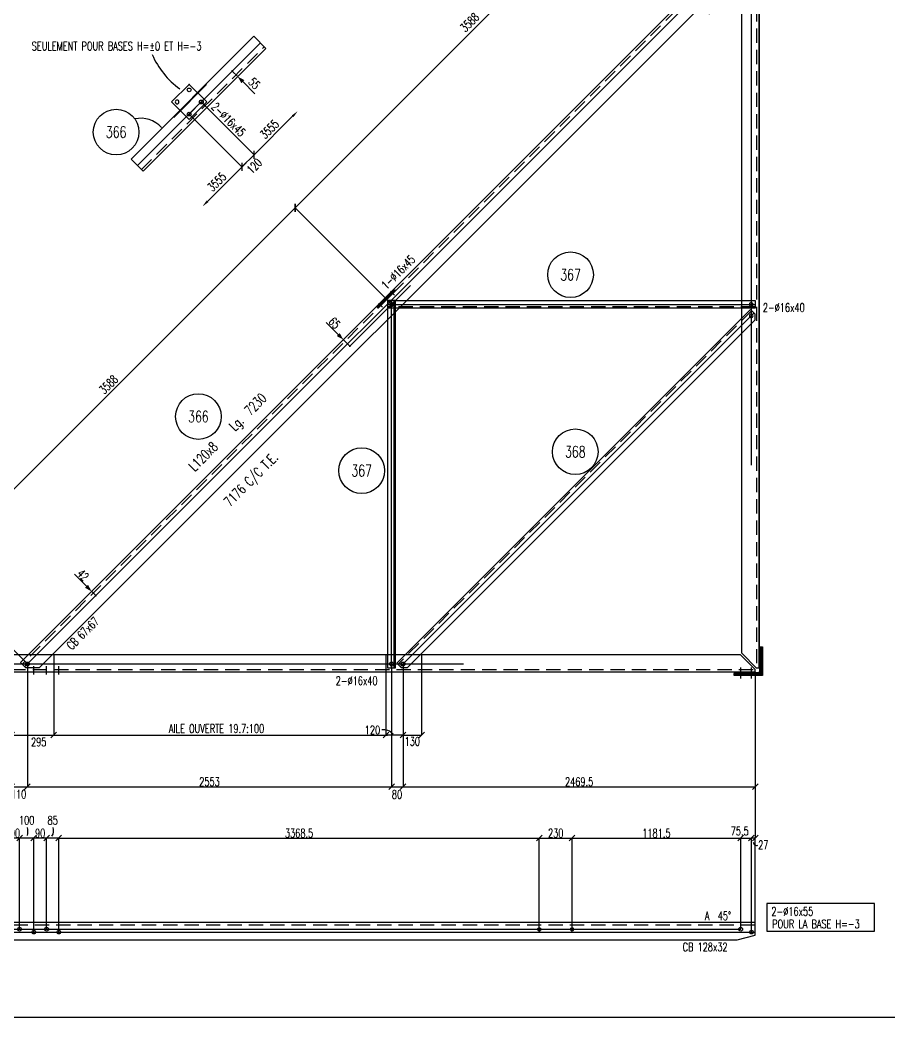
# Model space of a CAD drawing. Extents: x 533388 to 549608, y -20540 to -9060.
# Drawn here: x 539458 to 545550, y -20540 to -13550 of the extents above; entities that cross this region are included whole.
import ezdxf
from ezdxf.enums import TextEntityAlignment as Align

# ---------------------------------------------------------------- set-up
doc = ezdxf.new("R2010")
doc.units = 0
doc.header["$LTSCALE"] = 200
doc.header["$MEASUREMENT"] = 0
doc.linetypes.add('DASHED', pattern=[0.75, 0.5, -0.25])
doc.layers.get('0').update_dxf_attribs({"linetype": 'CONTINUOUS'})
for name, color, linetype in [('ASSI', 6, 'CONTINUOUS'), ('BOLLINI_1', 7, 'CONTINUOUS'), ('FORI', 2, 'CONTINUOUS'), ('LINEA_ANG', 2, 'CONTINUOUS'), ('LINEE_PIASTRE', 2, 'CONTINUOUS'), ('LP', 3, 'CONTINUOUS'), ('LS', 7, 'CONTINUOUS'), ('PIASTRE', 5, 'CONTINUOUS'), ('QT_MAL', 7, 'CONTINUOUS'), ('QT_MPR', 7, 'CONTINUOUS'), ('TRAT-Y', 7, 'DASHED')]:
    doc.layers.add(name, color=color, linetype=linetype)
doc.styles.add('QUOTE', font='ROMANS8.SHX', dxfattribs={"width": 0.7})
doc.styles.add('RQL', font='ROMANS8.SHX', dxfattribs={"width": 0.7})
doc.styles.add('RS', font='ROMANS8.shx', dxfattribs={"width": 0.7})
doc.styles.get("Standard").update_dxf_attribs({"font": 'ROMANS8.SHX', "width": 0.7})
doc.dimstyles.new('FRECCE1', dxfattribs={"dimtxt": 60, "dimasz": 6.66, "dimexe": 0, "dimexo": 0, "dimgap": 1, "dimtad": 1, "dimzin": 0, "dimdsep": 46, "dimtxsty": 'RS', "dimblk1": 'QUOTP', "dimblk2": 'QUOTF', "dimsah": 1, "dimcen": 0, "dimclrd": 2, "dimclre": 2, "dimclrt": 7, "dimadec": 0, "dimazin": 0, "dimtfac": 1, "dimtix": 1, "dimtmove": 2, "dimatfit": 3, "dimldrblk": 'QUOTP', "dimfxl": 1, "dimtolj": 1, "dimtzin": 0, "dimarcsym": 0})
doc.dimstyles.new('TRATTO', dxfattribs={"dimscale": 0, "dimtxt": 60, "dimasz": 40, "dimexe": 0, "dimexo": 0, "dimgap": 5, "dimtad": 1, "dimrnd": 0.5, "dimdsep": 46, "dimtxsty": 'RS', "dimblk1": 'OBLIQUE', "dimblk2": 'OBLIQUE', "dimsah": 1, "dimcen": 0.09, "dimclrd": 2, "dimclre": 2, "dimclrt": 7, "dimadec": 0, "dimazin": 0, "dimtfac": 1, "dimtix": 1, "dimtmove": 2, "dimatfit": 3, "dimfxl": 1, "dimtolj": 1, "dimtzin": 0, "dimarcsym": 0})

# ---------------------------------------------------------------- blocks, each defined once
blk = doc.blocks.new('16')
blk.add_circle((0, 0), 1)
blk = doc.blocks.new('ASSE98')
blk.add_line((0, 0), (1, 0))
at = {"color": 7, "style": 'QUOTE', "width": 0.5, "flags": 1}
for tag, p in [('TI', (1.38308, 6.82731)), ('DI_S', (1.38308, 6.42178)), ('D_S', (1.38308, 6.02092)), ('E_S', (1.38308, 5.68065)), ('NFORI', (1.36454, 5.29792)), ('ALAR', (1.36349, 4.93246)), ('FAM', (1.3775, 4.54645)), ('ALA', (1.38308, 4.19257)), ('DISP2', (1.38308, 3.84971)), ('DISP1', (1.38308, 3.50686)), ('PINZAF', (1.38308, 3.164)), ('PINZAI', (1.38308, 2.82114)), ('TRP', (1.38308, 2.47829)), ('NP', (1.38308, 2.13543)), ('SV', (1.38308, 1.79257)), ('PESO', (1.38308, 1.44971)), ('QUA', (1.38308, 1.10686)), ('LUN', (1.38308, 0.764)), ('PROF', (1.38308, 0.42114)), ('POS', (1.38308, 0.07829))]:
    blk.add_attdef(tag, p, '', height=0.2, dxfattribs=at)
at = {"color": 7, "flags": 1}
for tag, p in [('LAV1', (3.07431, 6.82847)), ('LAV2', (3.07431, 6.49513)), ('LAV3', (3.07431, 6.1618)), ('LAV4', (3.07431, 5.82847)), ('LAV5', (3.07431, 5.49513)), ('LAV6', (3.07431, 5.1618)), ('LAV7', (3.07431, 4.82847)), ('LAV8', (3.07431, 4.49513)), ('LAV9', (3.07431, 4.1618)), ('LAV10', (3.07431, 3.82847))]:
    blk.add_attdef(tag, p, '', height=0.2, dxfattribs=at)
blk = doc.blocks.new('_OBLIQUE')
at = {"color": 0, "linetype": 'ByBlock'}
blk.add_line((-0.5, -0.5), (0.5, 0.5), dxfattribs=at)
blk = doc.blocks.new('*D11')
at = {"layer": 'QT_MPR', "color": 2, "lineweight": -2, "transparency": 16777216}
for p, q in [((543923.3, -12330.4), (541386.3, -14867.4)), ((544583.9, -12991.1), (543923.3, -12330.4)), ((542073.9, -15554.9), (541386.3, -14867.4))]:
    blk.add_line(p, q, dxfattribs=at)
at = {"layer": 'QT_MPR', "color": 2, "lineweight": -2, "transparency": 16777216, "xscale": 40, "yscale": 40, "zscale": 40}
for p, rotation in [((543923.3, -12330.4), 45.00000000002957), ((541386.3, -14867.4), 225.0000000000296)]:
    blk.add_blockref('_OBLIQUE', p, dxfattribs=dict(at, rotation=rotation))
at = {"layer": 'QT_MPR', "color": 7, "transparency": 16777216, "insert": (542610.1, -13567.5), "char_height": 60, "attachment_point": 5, "rotation": 45, "style": 'RS'}
blk.add_mtext('\\A1;3588', dxfattribs=at)
blk = doc.blocks.new('*D12')
at = {"layer": 'QT_MPR', "color": 2, "lineweight": -2, "transparency": 16777216}
for p, q in [((541386.3, -14867.4), (538849.4, -17404.3)), ((542073.9, -15554.9), (541386.3, -14867.4)), ((539510.1, -18065), (538849.4, -17404.3))]:
    blk.add_line(p, q, dxfattribs=at)
at = {"layer": 'QT_MPR', "color": 2, "lineweight": -2, "transparency": 16777216, "xscale": 40, "yscale": 40, "zscale": 40}
for p, rotation in [((541386.3, -14867.4), 45.00000000002957), ((538849.4, -17404.3), 225.0000000000296)]:
    blk.add_blockref('_OBLIQUE', p, dxfattribs=dict(at, rotation=rotation))
at = {"layer": 'QT_MPR', "color": 7, "transparency": 16777216, "insert": (540079, -16106.1), "char_height": 60, "attachment_point": 5, "rotation": 45, "style": 'RS'}
blk.add_mtext('\\A1;3588', dxfattribs=at)
blk = doc.blocks.new('QUOTP')
at = {"layer": 'ASSI', "color": 2, "const_width": 1.07}
blk.add_lwpolyline([(-0.5, 0, 1), (0.5, 0, 1)], format="xyb", close=True, dxfattribs=at)
blk = doc.blocks.new('QUOTF')
at = {"layer": 'LS', "color": 2}
blk.add_line((7.5, 0), (25.5, 0), dxfattribs=at)
blk.add_solid([(7.5, 2.25), (0, 0), (7.5, -2.25)], dxfattribs=at)
blk = doc.blocks.new('*D13')
at = {"layer": 'QT_MAL', "color": 2, "lineweight": -2, "transparency": 16777216}
for p, q in [((539959.9, -17555.8), (539959.9, -17555.8)), ((539984.9, -17580.7), (539964.6, -17560.5)), ((539989.6, -17585.5), (539989.6, -17585.5))]:
    blk.add_line(p, q, dxfattribs=at)
at = {"layer": 'QT_MAL', "color": 2, "lineweight": -2, "transparency": 16777216, "xscale": 6.66, "yscale": 6.66, "zscale": 6.66}
for name, p, rotation in [('QUOTF', (539959.9, -17555.8), 135.0000000000295), ('QUOTP', (539989.6, -17585.5), 315.0000000000295)]:
    blk.add_blockref(name, p, dxfattribs=dict(at, rotation=rotation))
at = {"layer": 'QT_MAL', "color": 7, "transparency": 16777216, "insert": (539899.9, -17441.5), "char_height": 60, "attachment_point": 5, "rotation": 315, "style": 'RS'}
blk.add_mtext('\\A1;42', dxfattribs=at)
blk = doc.blocks.new('xxx')
blk.add_circle((0, 0), 8)
at = {"color": 3, "style": 'RQL', "width": 0.7}
blk.add_attdef('POS', text='', height=4, dxfattribs=at).set_placement((0, 0), align=Align.MIDDLE)
at = {"color": 3, "style": 'RQL', "width": 0.7, "flags": 1}
blk.add_attdef('POS1', (-0.39, -5.42), '', height=2, dxfattribs=at)
at = {"style": 'RQL', "width": 0.7, "flags": 1}
blk.add_attdef('TIPO', (-0.39, -8.66), '', height=2, dxfattribs=at)
blk = doc.blocks.new('*D14')
at = {"layer": 'QT_MAL', "color": 2, "lineweight": -2, "transparency": 16777216}
for p, q in [((541724.4, -15791.2), (541724.4, -15791.2)), ((541765.7, -15832.5), (541729.1, -15796)), ((541770.4, -15837.2), (541770.4, -15837.2))]:
    blk.add_line(p, q, dxfattribs=at)
at = {"layer": 'QT_MAL', "color": 2, "lineweight": -2, "transparency": 16777216, "xscale": 6.66, "yscale": 6.66, "zscale": 6.66}
for name, p, rotation in [('QUOTF', (541724.4, -15791.2), 135.0000000000295), ('QUOTP', (541770.4, -15837.2), 315.0000000000295)]:
    blk.add_blockref(name, p, dxfattribs=dict(at, rotation=rotation))
at = {"layer": 'QT_MAL', "color": 7, "transparency": 16777216, "insert": (541663, -15675.1), "char_height": 60, "attachment_point": 5, "rotation": 315, "style": 'RS'}
blk.add_mtext('\\A1;65', dxfattribs=at)
blk = doc.blocks.new('*D50')
at = {"layer": 'QT_MPR', "color": 2, "lineweight": -2, "transparency": 16777216}
for p, q in [((539645.1, -19924.9), (539645.1, -19285.8)), ((539730.1, -19285.8), (539645.1, -19285.8)), ((539730.1, -19944.9), (539730.1, -19285.8))]:
    blk.add_line(p, q, dxfattribs=at)
at = {"layer": 'QT_MPR', "color": 2, "lineweight": -2, "transparency": 16777216, "xscale": 40, "yscale": 40, "zscale": 40, "rotation": 180}
blk.add_blockref('_OBLIQUE', (539645.1, -19285.8), dxfattribs=at)
at = {"layer": 'QT_MPR', "color": 2, "lineweight": -2, "transparency": 16777216, "xscale": 40, "yscale": 40, "zscale": 40}
blk.add_blockref('_OBLIQUE', (539730.1, -19285.8), dxfattribs=at)
at = {"layer": 'QT_MPR', "color": 7, "transparency": 16777216, "insert": (539687.6, -19160.8), "char_height": 60, "attachment_point": 5, "style": 'RS'}
blk.add_mtext('\\A1;85', dxfattribs=at)
blk = doc.blocks.new('*D51')
at = {"layer": 'QT_MPR', "color": 2, "lineweight": -2, "transparency": 16777216}
for p, q in [((539555.1, -19944.9), (539555.1, -19285.8)), ((539645.1, -19285.8), (539555.1, -19285.8)), ((539645.1, -19924.9), (539645.1, -19285.8))]:
    blk.add_line(p, q, dxfattribs=at)
at = {"layer": 'QT_MPR', "color": 2, "lineweight": -2, "transparency": 16777216, "xscale": 40, "yscale": 40, "zscale": 40, "rotation": 180}
blk.add_blockref('_OBLIQUE', (539555.1, -19285.8), dxfattribs=at)
at = {"layer": 'QT_MPR', "color": 2, "lineweight": -2, "transparency": 16777216, "xscale": 40, "yscale": 40, "zscale": 40}
blk.add_blockref('_OBLIQUE', (539645.1, -19285.8), dxfattribs=at)
at = {"layer": 'QT_MPR', "color": 7, "transparency": 16777216, "insert": (539600.1, -19250.8), "char_height": 60, "attachment_point": 5, "style": 'RS'}
blk.add_mtext('\\A1;90', dxfattribs=at)
blk = doc.blocks.new('*D52')
at = {"layer": 'QT_MPR', "color": 2, "lineweight": -2, "transparency": 16777216}
for p, q in [((539455.1, -19924.9), (539455.1, -19285.8)), ((539555.1, -19285.8), (539455.1, -19285.8)), ((539555.1, -19944.9), (539555.1, -19285.8))]:
    blk.add_line(p, q, dxfattribs=at)
at = {"layer": 'QT_MPR', "color": 2, "lineweight": -2, "transparency": 16777216, "xscale": 40, "yscale": 40, "zscale": 40, "rotation": 180}
blk.add_blockref('_OBLIQUE', (539455.1, -19285.8), dxfattribs=at)
at = {"layer": 'QT_MPR', "color": 2, "lineweight": -2, "transparency": 16777216, "xscale": 40, "yscale": 40, "zscale": 40}
blk.add_blockref('_OBLIQUE', (539555.1, -19285.8), dxfattribs=at)
at = {"layer": 'QT_MPR', "color": 7, "transparency": 16777216, "insert": (539505.1, -19160.8), "char_height": 60, "attachment_point": 5, "style": 'RS'}
blk.add_mtext('\\A1;100', dxfattribs=at)
blk = doc.blocks.new('*D53')
at = {"layer": 'QT_MPR', "color": 2, "lineweight": -2, "transparency": 16777216}
for p, q in [((539355.1, -19944.9), (539355.1, -19285.8)), ((539455.1, -19285.8), (539355.1, -19285.8)), ((539455.1, -19924.9), (539455.1, -19285.8))]:
    blk.add_line(p, q, dxfattribs=at)
at = {"layer": 'QT_MPR', "color": 2, "lineweight": -2, "transparency": 16777216, "xscale": 40, "yscale": 40, "zscale": 40, "rotation": 180}
blk.add_blockref('_OBLIQUE', (539355.1, -19285.8), dxfattribs=at)
at = {"layer": 'QT_MPR', "color": 2, "lineweight": -2, "transparency": 16777216, "xscale": 40, "yscale": 40, "zscale": 40}
blk.add_blockref('_OBLIQUE', (539455.1, -19285.8), dxfattribs=at)
at = {"layer": 'QT_MPR', "color": 7, "transparency": 16777216, "insert": (539405.1, -19250.8), "char_height": 60, "attachment_point": 5, "style": 'RS'}
blk.add_mtext('\\A1;100', dxfattribs=at)
blk = doc.blocks.new('*D58')
at = {"layer": 'QT_MPR', "color": 2, "lineweight": -2, "transparency": 16777216}
for p, q in [((544585.2, -19944.9), (544585.2, -19285.8)), ((544612.3, -19285.8), (544585.2, -19285.8)), ((544612.3, -19877.9), (544612.3, -19285.8))]:
    blk.add_line(p, q, dxfattribs=at)
at = {"layer": 'QT_MPR', "color": 2, "lineweight": -2, "transparency": 16777216, "xscale": 40, "yscale": 40, "zscale": 40, "rotation": 180}
blk.add_blockref('_OBLIQUE', (544585.2, -19285.8), dxfattribs=at)
at = {"layer": 'QT_MPR', "color": 2, "lineweight": -2, "transparency": 16777216, "xscale": 40, "yscale": 40, "zscale": 40}
blk.add_blockref('_OBLIQUE', (544612.3, -19285.8), dxfattribs=at)
at = {"layer": 'QT_MPR', "color": 7, "transparency": 16777216, "insert": (544668.6, -19333.2), "char_height": 60, "attachment_point": 5, "style": 'RS'}
blk.add_mtext('\\A1;27', dxfattribs=at)
blk = doc.blocks.new('*D62')
at = {"layer": 'QT_MPR', "color": 2, "lineweight": -2, "transparency": 16777216}
for p, q in [((539400.1, -18065), (539400.1, -18925.6)), ((539510.1, -18065), (539510.1, -18925.6)), ((539400.1, -18925.6), (539510.1, -18925.6))]:
    blk.add_line(p, q, dxfattribs=at)
at = {"layer": 'QT_MPR', "color": 2, "lineweight": -2, "transparency": 16777216, "xscale": 40, "yscale": 40, "zscale": 40, "rotation": 180}
blk.add_blockref('_OBLIQUE', (539400.1, -18925.6), dxfattribs=at)
at = {"layer": 'QT_MPR', "color": 2, "lineweight": -2, "transparency": 16777216, "xscale": 40, "yscale": 40, "zscale": 40}
blk.add_blockref('_OBLIQUE', (539510.1, -18925.6), dxfattribs=at)
at = {"layer": 'QT_MPR', "color": 7, "transparency": 16777216, "insert": (539448.9, -18978), "char_height": 60, "attachment_point": 5, "style": 'RS'}
blk.add_mtext('\\A1;110', dxfattribs=at)
blk = doc.blocks.new('*D63')
at = {"layer": 'QT_MPR', "color": 2, "lineweight": -2, "transparency": 16777216}
for p, q in [((539510.1, -18065), (539510.1, -18925.6)), ((542063.3, -18065), (542063.3, -18925.6)), ((539510.1, -18925.6), (542063.3, -18925.6))]:
    blk.add_line(p, q, dxfattribs=at)
at = {"layer": 'QT_MPR', "color": 2, "lineweight": -2, "transparency": 16777216, "xscale": 40, "yscale": 40, "zscale": 40, "rotation": 180}
blk.add_blockref('_OBLIQUE', (539510.1, -18925.6), dxfattribs=at)
at = {"layer": 'QT_MPR', "color": 2, "lineweight": -2, "transparency": 16777216, "xscale": 40, "yscale": 40, "zscale": 40}
blk.add_blockref('_OBLIQUE', (542063.3, -18925.6), dxfattribs=at)
at = {"layer": 'QT_MPR', "color": 7, "transparency": 16777216, "insert": (540786.7, -18890.6), "char_height": 60, "attachment_point": 5, "style": 'RS'}
blk.add_mtext('\\A1;2553', dxfattribs=at)
blk = doc.blocks.new('*D64')
at = {"layer": 'QT_MPR', "color": 2, "lineweight": -2, "transparency": 16777216}
for p, q in [((542063.3, -18065), (542063.3, -18925.6)), ((542143.3, -18065), (542143.3, -18925.6)), ((542063.3, -18925.6), (542143.3, -18925.6))]:
    blk.add_line(p, q, dxfattribs=at)
at = {"layer": 'QT_MPR', "color": 2, "lineweight": -2, "transparency": 16777216, "xscale": 40, "yscale": 40, "zscale": 40, "rotation": 180}
blk.add_blockref('_OBLIQUE', (542063.3, -18925.6), dxfattribs=at)
at = {"layer": 'QT_MPR', "color": 2, "lineweight": -2, "transparency": 16777216, "xscale": 40, "yscale": 40, "zscale": 40}
blk.add_blockref('_OBLIQUE', (542143.3, -18925.6), dxfattribs=at)
at = {"layer": 'QT_MPR', "color": 7, "transparency": 16777216, "insert": (542100.9, -18979.7), "char_height": 60, "attachment_point": 5, "style": 'RS'}
blk.add_mtext('\\A1;80', dxfattribs=at)
blk = doc.blocks.new('*D66')
at = {"layer": 'QT_MPR', "color": 2, "lineweight": -2, "transparency": 16777216}
for p, q in [((542143.3, -18065), (542143.3, -18925.6)), ((544612.3, -18120), (544612.3, -18925.6)), ((542143.3, -18925.6), (544612.3, -18925.6))]:
    blk.add_line(p, q, dxfattribs=at)
at = {"layer": 'QT_MPR', "color": 2, "lineweight": -2, "transparency": 16777216, "xscale": 40, "yscale": 40, "zscale": 40, "rotation": 180}
blk.add_blockref('_OBLIQUE', (542143.3, -18925.6), dxfattribs=at)
at = {"layer": 'QT_MPR', "color": 2, "lineweight": -2, "transparency": 16777216, "xscale": 40, "yscale": 40, "zscale": 40}
blk.add_blockref('_OBLIQUE', (544612.3, -18925.6), dxfattribs=at)
at = {"layer": 'QT_MPR', "color": 7, "transparency": 16777216, "insert": (543377.8, -18890.6), "char_height": 60, "attachment_point": 5, "style": 'RS'}
blk.add_mtext('\\A1;2469.5', dxfattribs=at)
blk = doc.blocks.new('*D72')
at = {"layer": 'LS', "color": 2, "lineweight": -2, "transparency": 16777216}
for p, q in [((539694.9, -18000), (539694.9, -18563.1)), ((539400.1, -18065), (539400.1, -18563.1)), ((539400.1, -18563.1), (539694.9, -18563.1))]:
    blk.add_line(p, q, dxfattribs=at)
at = {"layer": 'LS', "color": 2, "lineweight": -2, "transparency": 16777216, "xscale": 40, "yscale": 40, "zscale": 40, "rotation": 180}
blk.add_blockref('_OBLIQUE', (539400.1, -18563.1), dxfattribs=at)
at = {"layer": 'LS', "color": 2, "lineweight": -2, "transparency": 16777216, "xscale": 40, "yscale": 40, "zscale": 40}
blk.add_blockref('_OBLIQUE', (539694.9, -18563.1), dxfattribs=at)
at = {"layer": 'LS', "color": 7, "transparency": 16777216, "insert": (539589.6, -18611.7), "char_height": 60, "attachment_point": 5, "style": 'RS'}
blk.add_mtext('\\A1;295', dxfattribs=at)
blk = doc.blocks.new('*D73')
at = {"layer": 'LS', "color": 2, "lineweight": -2, "transparency": 16777216}
for p, q in [((542273.3, -17999.5), (542273.3, -18563.1)), ((542143.3, -18065), (542143.3, -18563.1)), ((542143.3, -18563.1), (542273.3, -18563.1))]:
    blk.add_line(p, q, dxfattribs=at)
at = {"layer": 'LS', "color": 2, "lineweight": -2, "transparency": 16777216, "xscale": 40, "yscale": 40, "zscale": 40, "rotation": 180}
blk.add_blockref('_OBLIQUE', (542143.3, -18563.1), dxfattribs=at)
at = {"layer": 'LS', "color": 2, "lineweight": -2, "transparency": 16777216, "xscale": 40, "yscale": 40, "zscale": 40}
blk.add_blockref('_OBLIQUE', (542273.3, -18563.1), dxfattribs=at)
at = {"layer": 'LS', "color": 7, "transparency": 16777216, "insert": (542208.3, -18607.8), "char_height": 60, "attachment_point": 5, "style": 'RS'}
blk.add_mtext('\\A1;130', dxfattribs=at)
blk = doc.blocks.new('*D74')
at = {"layer": 'LS', "color": 2, "lineweight": -2, "transparency": 16777216}
for p, q in [((542023.3, -18000), (542023.3, -18563.1)), ((542143.3, -18065), (542143.3, -18563.1)), ((542143.3, -18563.1), (542023.3, -18563.1))]:
    blk.add_line(p, q, dxfattribs=at)
at = {"layer": 'LS', "color": 2, "lineweight": -2, "transparency": 16777216, "xscale": 40, "yscale": 40, "zscale": 40, "rotation": 180}
blk.add_blockref('_OBLIQUE', (542023.3, -18563.1), dxfattribs=at)
at = {"layer": 'LS', "color": 2, "lineweight": -2, "transparency": 16777216, "xscale": 40, "yscale": 40, "zscale": 40}
blk.add_blockref('_OBLIQUE', (542143.3, -18563.1), dxfattribs=at)
at = {"layer": 'LS', "color": 7, "transparency": 16777216, "insert": (541929.1, -18528.1), "char_height": 60, "attachment_point": 5, "style": 'RS'}
blk.add_mtext('\\A1;120', dxfattribs=at)
blk = doc.blocks.new('12')
at = {"color": 0}
for p, q in [((-1, 0.06), (-0.06, 1)), ((-1, 0.01), (-0.01, 1)), ((-1, -0.03), (0.03, 1)), ((-1, -0.07), (0.07, 1)), ((0.09, -1), (-1, 0.09)), ((0.05, -1), (-1, 0.05)), ((0, -1), (-1, 0)), ((-0.99, 0.16), (-0.16, 0.99)), ((-0.99, 0.11), (-0.11, 0.99)), ((-0.99, -0.11), (0.11, 0.99)), ((-0.99, -0.15), (0.15, 0.99)), ((0.17, -0.99), (-0.99, 0.17)), ((0.13, -0.99), (-0.99, 0.13)), ((-0.98, 0.22), (-0.22, 0.98)), ((-0.98, -0.19), (0.19, 0.98)), ((0.21, -0.98), (-0.98, 0.21)), ((-0.97, -0.23), (0.23, 0.97)), ((0.24, -0.97), (-0.97, 0.24)), ((-0.96, 0.28), (-0.28, 0.96)), ((-0.96, -0.27), (0.27, 0.96)), ((0.28, -0.96), (-0.96, 0.28)), ((-0.95, -0.3), (0.3, 0.95)), ((0.31, -0.95), (-0.95, 0.31)), ((-0.94, 0.34), (-0.34, 0.94)), ((-0.94, -0.33), (0.33, 0.94)), ((0.35, -0.94), (-0.94, 0.35)), ((-0.93, -0.37), (0.37, 0.93)), ((0.38, -0.93), (-0.93, 0.38)), ((-0.92, -0.4), (0.4, 0.92)), ((-0.91, 0.42), (-0.42, 0.91)), ((0.41, -0.91), (-0.91, 0.41)), ((-0.9, -0.43), (0.43, 0.9)), ((0.44, -0.9), (-0.9, 0.44)), ((-0.89, -0.46), (0.46, 0.89)), ((0.47, -0.88), (-0.88, 0.47)), ((-0.87, -0.49), (0.49, 0.87)), ((0.5, -0.87), (-0.87, 0.5)), ((-0.86, 0.52), (-0.52, 0.86)), ((-0.86, -0.52), (0.52, 0.86)), ((0.53, -0.85), (-0.85, 0.53)), ((-0.84, -0.54), (0.54, 0.84)), ((0.55, -0.83), (-0.83, 0.55)), ((-0.82, -0.57), (0.57, 0.82)), ((0.58, -0.81), (-0.81, 0.58)), ((-0.8, -0.6), (0.6, 0.8)), ((0.61, -0.79), (-0.79, 0.61)), ((-0.78, -0.62), (0.62, 0.78)), ((0.63, -0.78), (-0.78, 0.63)), ((-0.76, -0.65), (0.65, 0.76)), ((0.66, -0.75), (-0.75, 0.66)), ((-0.74, -0.67), (0.67, 0.74)), ((0.68, -0.73), (-0.73, 0.68)), ((-0.72, -0.69), (0.69, 0.72)), ((0.7, -0.71), (-0.71, 0.7)), ((-0.7, -0.72), (0.72, 0.7)), ((0.73, -0.69), (-0.69, 0.73)), ((0.75, -0.67), (-0.67, 0.75)), ((-0.67, -0.74), (0.74, 0.67)), ((-0.65, -0.76), (0.76, 0.65)), ((0.77, -0.64), (-0.64, 0.77)), ((-0.63, -0.78), (0.78, 0.63)), ((0.79, -0.62), (-0.62, 0.79)), ((-0.6, -0.8), (0.8, 0.6)), ((0.81, -0.59), (-0.59, 0.81)), ((-0.57, -0.82), (0.82, 0.57)), ((0.83, -0.56), (-0.56, 0.83)), ((-0.55, -0.84), (0.84, 0.55)), ((0.84, -0.54), (-0.54, 0.84)), ((-0.52, -0.85), (0.85, 0.52)), ((0.86, -0.51), (-0.51, 0.86)), ((-0.49, -0.87), (0.87, 0.49)), ((0.88, -0.48), (-0.48, 0.88)), ((-0.46, -0.89), (0.89, 0.46)), ((0.89, -0.45), (-0.45, 0.89)), ((-0.43, -0.9), (0.9, 0.43)), ((0.91, -0.42), (-0.42, 0.91)), ((-0.4, -0.92), (0.92, 0.4)), ((0.92, -0.39), (-0.39, 0.92)), ((-0.37, -0.93), (0.93, 0.37)), ((0.93, -0.36), (-0.36, 0.93)), ((-0.34, -0.94), (0.94, 0.34)), ((0.95, -0.33), (-0.33, 0.95)), ((-0.3, -0.95), (0.95, 0.3)), ((0.96, -0.29), (-0.29, 0.96)), ((-0.27, -0.96), (0.96, 0.27)), ((0.97, -0.26), (-0.26, 0.97)), ((-0.23, -0.97), (0.97, 0.23)), ((0.98, -0.22), (-0.22, 0.98)), ((-0.2, -0.98), (0.98, 0.2)), ((0.98, -0.18), (-0.18, 0.98)), ((-0.16, -0.99), (0.99, 0.16)), ((0.99, -0.14), (-0.14, 0.99)), ((-0.12, -0.99), (0.99, 0.12)), ((0.99, -0.1), (-0.1, 0.99)), ((-0.08, -1), (1, 0.08)), ((1, -0.06), (-0.06, 1)), ((-0.04, -1), (1, 0.04)), ((1, -0.02), (-0.02, 1)), ((1, 0.02), (0.02, 1)), ((1, 0.07), (0.07, 1)), ((0.99, 0.12), (0.12, 0.99)), ((0.98, 0.17), (0.17, 0.98)), ((0.97, 0.23), (0.23, 0.97)), ((0.96, 0.29), (0.29, 0.96)), ((0.93, 0.36), (0.36, 0.93)), ((0.9, 0.44), (0.44, 0.9)), ((0.84, 0.55), (0.55, 0.84)), ((-0.04, -1), (-1, -0.04)), ((-0.09, -1), (-1, -0.09)), ((-0.14, -0.99), (-0.99, -0.14)), ((-0.2, -0.98), (-0.98, -0.2)), ((-0.25, -0.97), (-0.97, -0.25)), ((-0.32, -0.95), (-0.95, -0.32)), ((-0.39, -0.92), (-0.92, -0.39)), ((-0.48, -0.88), (-0.88, -0.48)), ((-0.6, -0.8), (-0.8, -0.6)), ((0.01, -1), (1, -0.01)), ((0.05, -1), (1, -0.05)), ((0.1, -0.99), (0.99, -0.1)), ((0.15, -0.99), (0.99, -0.15)), ((0.21, -0.98), (0.98, -0.21)), ((0.27, -0.96), (0.96, -0.27)), ((0.33, -0.94), (0.94, -0.33)), ((0.41, -0.91), (0.91, -0.41)), ((0.5, -0.87), (0.87, -0.5)), ((0.66, -0.75), (0.75, -0.66))]:
    blk.add_line(p, q, dxfattribs=at)
blk.add_circle((0, 0), 1)
blk = doc.blocks.new('*D75')
at = {"layer": 'LS', "color": 2, "lineweight": -2, "transparency": 16777216}
for p, q in [((539730.1, -19944.9), (539730.1, -19285.8)), ((539730.1, -19285.8), (543098.5, -19285.8)), ((543098.5, -19924.9), (543098.5, -19285.8))]:
    blk.add_line(p, q, dxfattribs=at)
at = {"layer": 'LS', "color": 2, "lineweight": -2, "transparency": 16777216, "xscale": 40, "yscale": 40, "zscale": 40, "rotation": 180}
blk.add_blockref('_OBLIQUE', (539730.1, -19285.8), dxfattribs=at)
at = {"layer": 'LS', "color": 2, "lineweight": -2, "transparency": 16777216, "xscale": 40, "yscale": 40, "zscale": 40}
blk.add_blockref('_OBLIQUE', (543098.5, -19285.8), dxfattribs=at)
at = {"layer": 'LS', "color": 7, "transparency": 16777216, "insert": (541414.3, -19250.8), "char_height": 60, "attachment_point": 5, "style": 'RS'}
blk.add_mtext('\\A1;3368.5', dxfattribs=at)
blk = doc.blocks.new('*D76')
at = {"layer": 'LS', "color": 2, "lineweight": -2, "transparency": 16777216}
for p, q in [((543098.5, -19924.9), (543098.5, -19285.8)), ((543098.5, -19285.8), (543328.5, -19285.8)), ((543328.5, -19924.9), (543328.5, -19285.8))]:
    blk.add_line(p, q, dxfattribs=at)
at = {"layer": 'LS', "color": 2, "lineweight": -2, "transparency": 16777216, "xscale": 40, "yscale": 40, "zscale": 40, "rotation": 180}
blk.add_blockref('_OBLIQUE', (543098.5, -19285.8), dxfattribs=at)
at = {"layer": 'LS', "color": 2, "lineweight": -2, "transparency": 16777216, "xscale": 40, "yscale": 40, "zscale": 40}
blk.add_blockref('_OBLIQUE', (543328.5, -19285.8), dxfattribs=at)
at = {"layer": 'LS', "color": 7, "transparency": 16777216, "insert": (543213.5, -19250.8), "char_height": 60, "attachment_point": 5, "style": 'RS'}
blk.add_mtext('\\A1;230', dxfattribs=at)
blk = doc.blocks.new('*D77')
at = {"layer": 'LS', "color": 2, "lineweight": -2, "transparency": 16777216}
for p, q in [((543328.5, -19924.9), (543328.5, -19285.8)), ((543328.5, -19285.8), (544510.1, -19285.8)), ((544510.1, -19924.9), (544510.1, -19285.8))]:
    blk.add_line(p, q, dxfattribs=at)
at = {"layer": 'LS', "color": 2, "lineweight": -2, "transparency": 16777216, "xscale": 40, "yscale": 40, "zscale": 40, "rotation": 180}
blk.add_blockref('_OBLIQUE', (543328.5, -19285.8), dxfattribs=at)
at = {"layer": 'LS', "color": 2, "lineweight": -2, "transparency": 16777216, "xscale": 40, "yscale": 40, "zscale": 40}
blk.add_blockref('_OBLIQUE', (544510.1, -19285.8), dxfattribs=at)
at = {"layer": 'LS', "color": 7, "transparency": 16777216, "insert": (543919.3, -19250.8), "char_height": 60, "attachment_point": 5, "style": 'RS'}
blk.add_mtext('\\A1;1181.5', dxfattribs=at)
blk = doc.blocks.new('*D78')
at = {"layer": 'QT_MPR', "color": 2, "lineweight": -2, "transparency": 16777216}
for p, q in [((544510.1, -19924.9), (544510.1, -19285.8)), ((544510.1, -19285.8), (544585.2, -19285.8)), ((544585.2, -19944.9), (544585.2, -19285.8))]:
    blk.add_line(p, q, dxfattribs=at)
at = {"layer": 'QT_MPR', "color": 2, "lineweight": -2, "transparency": 16777216, "xscale": 40, "yscale": 40, "zscale": 40, "rotation": 180}
blk.add_blockref('_OBLIQUE', (544510.1, -19285.8), dxfattribs=at)
at = {"layer": 'QT_MPR', "color": 2, "lineweight": -2, "transparency": 16777216, "xscale": 40, "yscale": 40, "zscale": 40}
blk.add_blockref('_OBLIQUE', (544585.2, -19285.8), dxfattribs=at)
at = {"layer": 'QT_MPR', "color": 7, "transparency": 16777216, "insert": (544503.4, -19236.2), "char_height": 60, "attachment_point": 5, "style": 'RS'}
blk.add_mtext('\\A1;75.5', dxfattribs=at)
blk = doc.blocks.new('bull')
at = {"style": 'RS', "width": 0.7, "flags": 1}
for tag, p in [('NN', (-12.25, 0)), ('DIAMETRO', (0, -4.86)), ('SERRAGGIO', (0, -9.71)), ('LUNGHEZZA', (0, -14.57)), ('NB', (0, -19.43)), ('TIPO', (0, -24.12)), ('EL', (-0.14, -29))]:
    blk.add_attdef(tag, p, '', height=3, dxfattribs=at)
at = {"style": 'RS', "width": 0.7}
blk.add_attdef('BULLONE', (0, 0), '', height=3, dxfattribs=at)
blk = doc.blocks.new('MRKR_98')
blk.add_point((0, 0))
at = {"color": 7, "style": 'QUOTE', "width": 0.5, "flags": 1}
for tag, p in [('TI', (3.73, 6.83)), ('AUX2', (3.71, 4.93)), ('NFORI', (3.72, 5.3)), ('AUX1', (3.73, 4.19)), ('DI_S', (3.73, 6.42)), ('D_S', (3.73, 6.02)), ('E_S', (3.73, 5.68)), ('FAM', (3.73, 4.55)), ('COMMESSA', (3.73, 3.85)), ('MD', (3.73, 3.51)), ('MP', (3.73, 3.16)), ('LARGHEZZA', (3.73, 2.82)), ('SPESSORE', (3.73, 2.48)), ('NP', (3.73, 2.14)), ('SV', (3.73, 1.79)), ('PESO', (3.73, 1.45)), ('QUA', (3.73, 1.11)), ('LUN', (3.73, 0.76)), ('PROF', (3.73, 0.42)), ('POS', (3.73, 0.08))]:
    blk.add_attdef(tag, p, '', height=0.2, dxfattribs=at)
at = {"color": 7, "flags": 1}
for tag, p in [('LAV1', (5.26, 6.88)), ('LAV2', (5.26, 6.55)), ('LAV3', (5.26, 6.21)), ('LAV4', (5.26, 5.88)), ('LAV5', (5.26, 5.55)), ('LAV6', (5.26, 5.21)), ('LAV7', (5.26, 4.88)), ('LAV8', (5.26, 4.55)), ('LAV9', (5.26, 4.21)), ('LAV10', (5.26, 3.88))]:
    blk.add_attdef(tag, p, '', height=0.2, dxfattribs=at)
blk = doc.blocks.new('*D82')
at = {"layer": 'QT_MPR', "color": 2, "lineweight": -2, "transparency": 16777216}
for p, q in [((540729.2, -14125.4), (541099.3, -14495.5)), ((540644.3, -14210.2), (541014.5, -14580.4)), ((541099.3, -14495.5), (541014.5, -14580.4))]:
    blk.add_line(p, q, dxfattribs=at)
at = {"layer": 'QT_MPR', "color": 2, "lineweight": -2, "transparency": 16777216, "xscale": 40, "yscale": 40, "zscale": 40}
for p, rotation in [((541099.3, -14495.5), 45.00000000000025), ((541014.5, -14580.4), 225.0000000000002)]:
    blk.add_blockref('_OBLIQUE', p, dxfattribs=dict(at, rotation=rotation))
at = {"layer": 'QT_MPR', "color": 7, "transparency": 16777216, "insert": (541100.9, -14574.7), "char_height": 60, "attachment_point": 5, "rotation": 45, "style": 'RS'}
blk.add_mtext('\\A1;120', dxfattribs=at)
blk = doc.blocks.new('*D83')
at = {"layer": 'QT_MAL', "color": 2, "lineweight": -2, "transparency": 16777216}
for p, q in [((540945.9, -13908.7), (540945.9, -13908.7)), ((540950.6, -13913.4), (540980.1, -13942.8)), ((540984.8, -13947.5), (540984.8, -13947.5))]:
    blk.add_line(p, q, dxfattribs=at)
at = {"layer": 'QT_MAL', "color": 2, "lineweight": -2, "transparency": 16777216, "xscale": 6.66, "yscale": 6.66, "zscale": 6.66}
for name, p, rotation in [('QUOTP', (540945.9, -13908.7), 135.0000000000729), ('QUOTF', (540984.8, -13947.5), 315.0000000000729)]:
    blk.add_blockref(name, p, dxfattribs=dict(at, rotation=rotation))
at = {"layer": 'QT_MAL', "color": 7, "transparency": 16777216, "insert": (541100.6, -13995.5), "char_height": 60, "attachment_point": 5, "rotation": 315, "style": 'RS'}
blk.add_mtext('\\A1;55', dxfattribs=at)

msp = doc.modelspace()

# ---------------------------------------------------------------- hatches: boundary and pattern name
at = {"layer": 'LS'}
h = msp.add_hatch(dxfattribs=at)
h.set_pattern_fill('_U', color=6, scale=5, angle=45, style=0, pattern_type=0)
h.set_pattern_definition([(45, (-86049.7576, -18928.583), (-3.535533906, 3.535533906), [])])
edge = h.paths.add_edge_path()
edge.add_line((544663.935, -18144.988), (544463.935, -18144.988))
edge.add_line((544463.935, -18144.988), (544463.935, -18130.988))
edge.add_arc((544469.935, -18130.988), 6, 450, 540, ccw=False)
edge.add_line((544469.935, -18124.988), (544631.935, -18124.988))
edge.add_arc((544631.935, -18112.988), 12, 270, 360)
edge.add_line((544643.935, -18112.988), (544643.935, -17950.988))
edge.add_arc((544649.935, -17950.988), 6, 450, 540, ccw=False)
edge.add_line((544649.935, -17944.988), (544663.935, -17944.988))
edge.add_line((544663.935, -17944.988), (544663.935, -18144.988))

# ---------------------------------------------------------------- linework, layer by layer
at = {"layer": 'ASSI', "color": 6}
msp.add_line((534400.085, -19924.88), (544510.051, -19924.88), dxfattribs=at)
at = {"layer": 'LINEA_ANG'}
for p, q in [((544518.935, -17990.388), (544518.935, -9260.388)), ((544638.935, -9260.388), (544638.935, -18093.388)), ((544573.328, -12942.331), (539460.946, -18054.713)), ((539593.175, -18092.189), (544611.512, -13073.853)), ((541097.421, -13665.242), (540236.872, -14525.791)), ((541182.274, -13750.095), (541097.421, -13665.242)), ((540321.725, -14610.644), (541182.274, -13750.095)), ((540236.872, -14525.791), (540321.725, -14610.644)), ((542090.265, -15516.988), (542035.265, -15516.988)), ((542035.265, -15516.988), (542035.265, -18091.988)), ((542036.392, -15571.318), (542036.392, -15516.318)), ((542036.392, -15516.318), (544611.392, -15516.318)), ((542090.265, -18091.988), (542090.265, -15516.988)), ((544611.392, -15516.318), (544611.392, -15571.318)), ((544611.392, -15571.318), (542036.392, -15571.318)), ((544578.278, -15580.478), (542099.162, -18059.594)), ((544611.512, -15613.712), (544578.278, -15580.478)), ((542172.701, -18092.121), (544611.512, -15653.31)), ((544611.512, -15653.31), (544611.512, -15613.712)), ((544509.335, -17999.988), (534400.335, -17999.988)), ((544509.335, -17999.988), (544612.335, -18102.988)), ((544518.935, -17990.388), (544621.935, -18093.388)), ((539460.946, -18054.713), (539498.423, -18092.189)), ((539593.175, -18092.189), (539498.423, -18092.189)), ((542035.265, -18091.988), (542090.265, -18091.988)), ((542099.162, -18059.594), (542131.689, -18092.121)), ((542172.701, -18092.121), (542131.689, -18092.121)), ((544612.335, -18119.988), (544612.335, -18102.988)), ((544638.935, -18093.388), (544621.935, -18093.388)), ((534297.335, -18119.988), (544612.335, -18119.988)), ((544612.335, -19877.88), (534297.335, -19877.88)), ((544612.335, -19965.88), (544612.335, -19877.88)), ((544484.335, -19997.88), (544612.335, -19965.88)), ((534425.335, -19997.88), (544484.335, -19997.88))]:
    msp.add_line(p, q, dxfattribs=at)
at = {"layer": 'LINEA_ANG', "color": 2}
msp.add_line((542081.265, -18091.988), (542081.265, -15516.988), dxfattribs=at)
at = {"layer": 'LINEE_PIASTRE'}
for p, q in [((540644.341, -14002.357), (540521.304, -14125.394)), ((540767.377, -14125.394), (540644.341, -14002.357)), ((540521.304, -14125.394), (540644.341, -14248.431)), ((540644.341, -14248.431), (540767.377, -14125.394))]:
    msp.add_line(p, q, dxfattribs=at)
at = {"layer": 'LP', "color": 6}
msp.add_arc((540919.44, -13562.224), 581.844, 203.4388417, 234.1116632, dxfattribs=at)
at = {"layer": 'LS', "color": 6}
for p, q in [((544583.935, -9811.068), (544583.935, -16672.068)), ((541143.383, -13711.204), (540282.834, -14571.753)), ((540766.342, -14003.393), (540535.616, -14234.119)), ((540729.194, -14125.394), (540644.341, -14210.247)), ((541768.552, -15839.031), (542196.54, -15411.043)), ((542056.194, -15452.394), (542083.064, -15479.264)), ((541971.341, -15537.247), (541998.211, -15564.117)), ((536280.283, -18064.988), (542568.283, -18064.988)), ((539555.068, -18139.976), (539555.068, -18080.494)), ((539645.068, -18139.976), (539645.068, -18080.494)), ((539730.068, -18139.976), (539730.068, -18080.494)), ((544510.051, -18166.016), (544510.051, -18090.784)), ((544585.187, -18166.016), (544585.187, -18090.784)), ((534297.335, -19944.88), (544612.335, -19944.88))]:
    msp.add_line(p, q, dxfattribs=at)
at = {"layer": 'LS', "color": 2}
for p, q in [((539694.876, -18563.142), (542033.265, -18563.142)), ((544612.335, -18925.636), (544612.335, -19285.798))]:
    msp.add_line(p, q, dxfattribs=at)
at = {"layer": 'LS', "color": 8}
msp.add_lwpolyline([(533387.578, -9060.123), (533387.578, -20540.123), (546107.578, -20540.123), (546107.578, -18940.123), (549607.578, -18940.123), (549607.578, -9060.123), (533387.578, -9060.123)], close=True, dxfattribs=at)
at = {"layer": 'LS', "color": 2}
for points in [[(541369.476, -14225.369), (541099.322, -14495.523)], [(540772.599, -14822.245), (541042.754, -14552.091)]]:
    msp.add_lwpolyline(points, dxfattribs=at)
at = {"layer": 'LS'}
msp.add_lwpolyline([(541967.805, -15571.895), (542090.842, -15448.859), (542085.185, -15443.202), (541962.149, -15566.238)], close=True, dxfattribs=at)
at = {"layer": 'LS', "color": 2}
msp.add_lwpolyline([(544663.935, -18144.988), (544463.935, -18144.988), (544463.935, -18130.988, -0.41421356), (544469.935, -18124.988), (544631.935, -18124.988, 0.41421356), (544643.935, -18112.988), (544643.935, -17950.988, -0.41421356), (544649.935, -17944.988), (544663.935, -17944.988)], format="xyb", close=True, dxfattribs=at)
at = {"layer": 'LS', "color": 6}
msp.add_lwpolyline([(544694.493, -19939.138), (545448.634, -19939.138), (545448.634, -19745.228), (544694.493, -19745.228)], close=True, dxfattribs=at)
for centre, radius, start, end in [((540303, -14438.589), 198.841, 42.566332, 101.6883539), ((542004.727, -18616.447), 90.443, 40.454333, 96.5611693), ((539385.752, -19239.039), 127.566, 347.0646737, 12.9353263), ((539627.643, -19233.894), 66.849, 324.8777708, 20.4997734), ((544622.546, -19313.138), 24.176, 181.364886, 290.9784844)]:
    msp.add_arc(centre, radius, start, end, dxfattribs=at)
at = {"layer": 'LS', "color": 2}
for points in [[(541363.584, -14219.476), (541404.832, -14190.013), (541375.369, -14231.261)], [(540778.492, -14828.138), (540737.244, -14857.601), (540766.707, -14816.353)]]:
    msp.add_solid(points, dxfattribs=at)
at = {"layer": 'TRAT-Y'}
for p, q in [((544621.935, -9260.388), (544621.935, -18093.388)), ((544585.349, -12954.351), (539472.967, -18066.734)), ((540309.704, -14598.623), (541170.253, -13738.074)), ((544611.392, -15562.318), (542036.392, -15562.318)), ((544586.41, -15588.609), (542107.293, -18067.726)), ((534297.335, -18102.988), (544612.335, -18102.988)), ((544612.335, -19894.88), (534297.335, -19894.88))]:
    msp.add_line(p, q, dxfattribs=at)

# ---------------------------------------------------------------- block references
at = {"layer": 'ASSI'}
for p, xscale, rotation in [((544638.935, -18093.388), 8833, 90.0000000000574), ((540322.189, -14610.181), 1217, 45.00000000007294), ((542063.265, -18091.988), 2575, 90), ((544603.027, -15605.226), 3506, 224.9999999999889)]:
    msp.add_blockref('ASSE98', p, dxfattribs=dict(at, xscale=xscale, rotation=rotation))
ref = msp.add_blockref('ASSE98', (544603.027, -12972.029), dxfattribs=dict(at, xscale=7229.999999999999, zscale=7229.999999999999, rotation=225.0000000000295))
ref.add_attrib('PROF', 'L120x8', (540682.473, -16720.049), dxfattribs={"layer": '0', "color": 2, "height": 70, "rotation": 45, "style": 'QUOTE', "width": 0.7})
ref.add_attrib('LUN', '7230', (541074.116, -16328.406), dxfattribs={"layer": '0', "color": 2, "height": 70, "rotation": 45, "style": 'QUOTE', "width": 0.7})
ref.add_attrib('PESO', '7176 C/C T.E.', (540929.961, -16967.536), dxfattribs={"layer": '0', "color": 2, "height": 70, "rotation": 45, "style": 'QUOTE', "width": 0.7})
ref.add_attrib('SV', 'Lg.', (540965.127, -16437.395), dxfattribs={"layer": '0', "color": 2, "height": 70, "rotation": 45, "style": 'QUOTE', "width": 0.7})
ref.add_attrib('LAV1', 'CB 67x67', (539821.477, -17970.756), dxfattribs={"layer": '0', "color": 7, "height": 60, "rotation": 45, "width": 0.7})
ref.add_attrib('LAV2', 'CB 67x67', (544280.502, -13518.036), dxfattribs={"layer": '0', "color": 7, "height": 60, "rotation": 45, "width": 0.7})
at = {"layer": 'ASSI', "xscale": 2575}
msp.add_blockref('ASSE98', (542036.265, -15544.318), dxfattribs=at)
at = {"layer": 'ASSI', "xscale": 10315, "zscale": 10315}
msp.add_blockref('ASSE98', (534297.335, -18119.988), dxfattribs=at)
at = {"layer": 'ASSI'}
ref = msp.add_blockref('ASSE98', (544612.335, -19877.88), dxfattribs=dict(at, xscale=10315, rotation=180))
ref.add_attrib('LAV1', 'CB 128x32', (544103.283, -20079.068), dxfattribs={"layer": '0', "color": 7, "height": 60, "width": 0.7})
ref.add_attrib('LAV4', 'A  45%%d', (544259.162, -19860.566), dxfattribs={"layer": '0', "color": 254, "height": 60, "width": 0.7})
at = {"layer": 'BOLLINI_1', "xscale": 20, "yscale": 20, "zscale": 20}
for p, values in [((540132.316, -14336.585), {'POS': '366'}), ((543317.599, -15336.416), {'POS': '367'}), ((540708.832, -16330.835), {'POS': '366'}), ((543350.774, -16577.298), {'POS': '368'}), ((541853.16, -16709.912), {'POS': '367'})]:
    msp.add_blockref('xxx', p, dxfattribs=at).add_auto_attribs(values)
at = {"layer": 'FORI'}
for name, p, xscale, yscale, zscale, rotation in [('16', (540644.341, -14040.541), 13, 13, 13, 225.0000000000738), ('16', (540559.488, -14125.394), -13, 13, 13, 225.0000000000738), ('16', (540729.194, -14125.394), 13, 13, 13, 270.0000000000697), ('16', (540644.341, -14210.247), 13, 13, 13, 270.0000000000697), ('16', (542063.265, -15544.318), -13, 13, 13, 90), ('16', (544583.935, -15544.318), -13, 13, 13, 90.00000000000064), ('16', (544583.935, -15624.318), -13, 13, 13, 90.00000000000064), ('12', (543098.52, -19924.88), 10.5, 10.5, 10.5, 330.6672217226813), ('12', (543328.52, -19924.88), 10.5, 10.5, 10.5, 330.6672217226813), ('16', (544585.187, -19944.88), 13, 13, 13, 0.04745451600003003)]:
    msp.add_blockref(name, p, dxfattribs=dict(at, xscale=xscale, yscale=yscale, zscale=zscale, rotation=rotation))
at = {"layer": 'FORI', "xscale": 13, "yscale": 13, "zscale": 13}
for p in [(539510.068, -18064.988), (542063.265, -18064.988), (542143.265, -18064.988), (539455.068, -19924.88), (539645.068, -19924.88), (544510.051, -19924.88), (539555.068, -19944.88), (539730.068, -19944.88)]:
    msp.add_blockref('16', p, dxfattribs=at)
at = {"layer": 'LS', "color": 7, "xscale": 20, "yscale": 20, "zscale": 20}
for p, rotation, values in [((540794.966, -14166.222), 315.0187847145035, {'BULLONE': '2-%%c16x45                '}), ((542026.774, -15443.829), 44.94729879759968, {'BULLONE': '1-%%c16x45                '})]:
    msp.add_blockref('bull', p, dxfattribs=dict(at, rotation=rotation)).add_auto_attribs(values)
for p, values in [((544665.685, -15596.902), {'BULLONE': '2-%%c16x40                '}), ((541671.228, -18212.586), {'BULLONE': '2-%%c16x40                '}), ((544725.235, -19829.407), {'BULLONE': '2-%%c16x55                '})]:
    msp.add_blockref('bull', p, dxfattribs=at).add_auto_attribs(values)
at = {"layer": 'PIASTRE', "xscale": 20, "yscale": 20, "zscale": 20, "rotation": 225.0000000000738}
msp.add_blockref('MRKR_98', (540644.341, -14002.357), dxfattribs=at)

# ---------------------------------------------------------------- texts
at = {"layer": 'LS', "color": 7, "style": 'RS', "width": 0.7}
for s, p in [('SEULEMENT POUR BASES H=%%P0 ET H=-3', (539540.49, -13763.778)), ('AILE OUVERTE 19.7:100 ', (540502.515, -18547.921)), ('POUR LA BASE H=-3', (544730.805, -19917.616))]:
    msp.add_text(s, height=60, dxfattribs=at).set_placement(p)
at = {"layer": 'QT_MPR', "color": 7, "char_height": 60, "attachment_point": 5, "rotation": 45, "style": 'RS'}
for insert in [(541206.854, -14317.036), (540838.155, -14685.734)]:
    msp.add_mtext('\\A1;3555', dxfattribs=dict(at, insert=insert))

# ---------------------------------------------------------------- dimensions: what is measured, and where the dimension line sits
at = {"layer": 'LS'}
dim = msp.add_linear_dim(base=(539694.876, -18563.142), p1=(539400.068, -18064.988), p2=(539694.876, -17999.988), dimstyle='TRATTO', override={"dimscale": 1}, dxfattribs=at)
dim.commit()
dim.dimension.update_dxf_attribs({"geometry": '*D72', "text_midpoint": (539589.621, -18611.746), "dimtype": 160})
for base, p2, picture, middle in [((542023.265, -18563.142), (542023.265, -17999.988), '*D74', (541929.145, -18528.142)), ((542273.321, -18563.142), (542273.321, -17999.53), '*D73', (542208.293, -18607.753))]:
    dim = msp.add_linear_dim(base=base, p1=(542143.265, -18064.988), p2=p2, angle=180, dimstyle='TRATTO', override={"dimscale": 1}, dxfattribs=at)
    dim.commit()
    dim.dimension.update_dxf_attribs({"geometry": picture, "text_midpoint": middle, "dimtype": 160})
for base, p1, p2, picture, middle in [((543098.52, -19285.798), (539730.068, -19944.88), (543098.52, -19924.88), '*D75', (541414.294, -19250.798)), ((543328.52, -19285.798), (543098.52, -19924.88), (543328.52, -19924.88), '*D76', (543213.52, -19250.798)), ((544510.051, -19285.798), (543328.52, -19924.88), (544510.051, -19924.88), '*D77', (543919.285, -19250.798))]:
    dim = msp.add_linear_dim(base=base, p1=p1, p2=p2, dimstyle='TRATTO', override={"dimscale": 1}, dxfattribs=at)
    dim.commit()
    dim.dimension.update_dxf_attribs({"geometry": picture, "text_midpoint": middle})
at = {"layer": 'QT_MAL'}
for base, p1, p2, text, picture, middle in [((540984.822, -13947.548), (540945.931, -13908.657), (540984.822, -13947.548), '55', '*D83', (541100.627, -13995.536)), ((541724.412, -15791.248), (541770.373, -15837.209), (541724.412, -15791.248), '65', '*D14', (541662.97, -15675.145)), ((539959.901, -17555.758), (539989.599, -17585.457), (539959.901, -17555.758), '42', '*D13', (539899.854, -17441.496))]:
    dim = msp.add_linear_dim(base=base, p1=p1, p2=p2, angle=315, text=text, dimstyle='FRECCE1', dxfattribs=at)
    dim.commit()
    dim.dimension.update_dxf_attribs({"geometry": picture, "text_midpoint": middle, "dimtype": 160})
at = {"layer": 'QT_MPR'}
for base, p1, p2, angle, text, picture, middle in [((541386.33, -14867.383), (544583.935, -12991.121), (542073.871, -15554.925), 45, '3588', '*D11', (542610.12, -13567.459)), ((538849.396, -17404.317), (542073.871, -15554.925), (539510.068, -18064.988), 45, '3588', '*D12', (540078.989, -16106.133)), ((544585.187, -19285.798), (544510.051, -19924.88), (544585.187, -19944.88), 180, '<>.5', '*D78', (544503.431, -19236.166))]:
    dim = msp.add_linear_dim(base=base, p1=p1, p2=p2, angle=angle, text=text, dimstyle='TRATTO', override={"dimscale": 1}, dxfattribs=at)
    dim.commit()
    dim.dimension.update_dxf_attribs({"geometry": picture, "text_midpoint": middle, "dimtype": 160})
dim = msp.add_linear_dim(base=(541014.469, -14580.375), p1=(540729.194, -14125.394), p2=(540644.341, -14210.247), angle=45, dimstyle='TRATTO', override={"dimscale": 1}, dxfattribs=at)
dim.commit()
dim.dimension.update_dxf_attribs({"geometry": '*D82', "text_midpoint": (541100.856, -14574.701), "dimtype": 160})
for base, p1, p2, text, picture, middle in [((539510.068, -18925.636), (539400.068, -18064.988), (539510.068, -18064.988), '110', '*D62', (539448.938, -18977.971)), ((542063.265, -18925.636), (539510.068, -18064.988), (542063.265, -18064.988), '2553', '*D63', (540786.666, -18890.636)), ((542143.265, -18925.636), (542063.265, -18064.988), (542143.265, -18064.988), '80', '*D64', (542100.867, -18979.676)), ((544612.335, -18925.636), (542143.265, -18064.988), (544612.335, -18119.988), '2469.5', '*D66', (543377.8, -18890.636)), ((539455.068, -19285.798), (539555.068, -19944.88), (539455.068, -19924.88), '100', '*D52', (539505.068, -19160.798)), ((539645.068, -19285.798), (539730.068, -19944.88), (539645.068, -19924.88), '85', '*D50', (539687.568, -19160.798)), ((539355.068, -19285.798), (539455.068, -19924.88), (539355.068, -19944.88), '100', '*D53', (539405.068, -19250.798)), ((539555.068, -19285.798), (539645.068, -19924.88), (539555.068, -19944.88), '90', '*D51', (539600.068, -19250.798)), ((544585.187, -19285.798), (544612.335, -19877.88), (544585.187, -19944.88), '27', '*D58', (544668.595, -19333.244))]:
    dim = msp.add_linear_dim(base=base, p1=p1, p2=p2, text=text, dimstyle='TRATTO', override={"dimscale": 1}, dxfattribs=at)
    dim.commit()
    dim.dimension.update_dxf_attribs({"geometry": picture, "text_midpoint": middle, "dimtype": 160})

doc.saveas('drawing.dxf')
